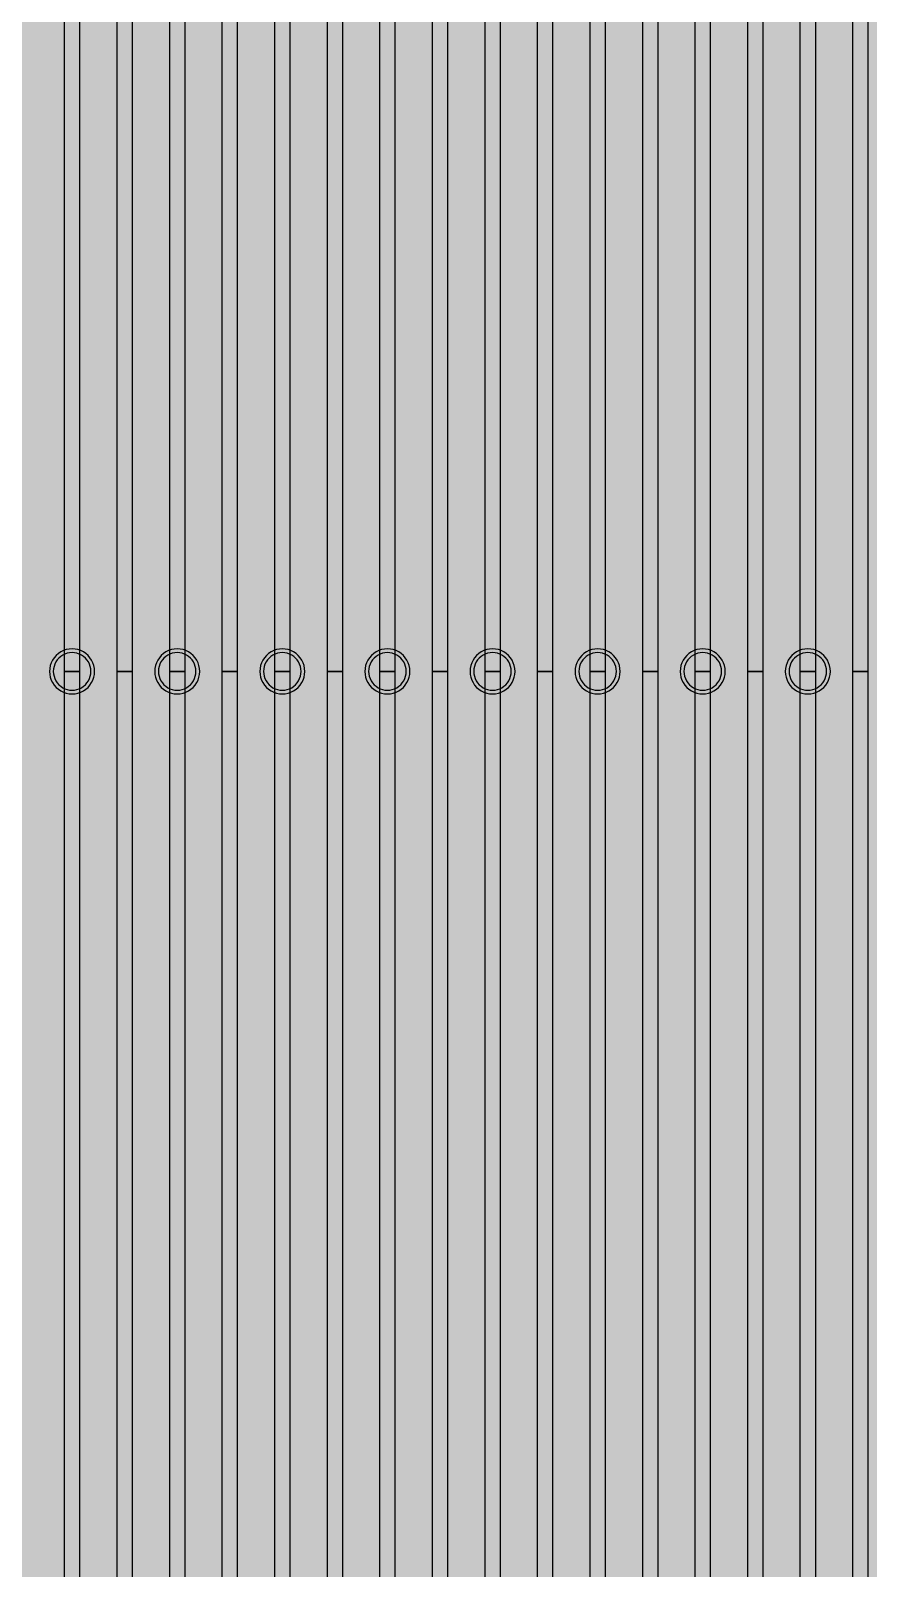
# Model space of a CAD drawing. Header units: metres. Extents: x -7231 to 10969, y -37556 to 1873.
# Drawn here: x 2448 to 2559.5, y -16751.3 to -16546.6 of the extents above; entities that cross this region are included whole.
import ezdxf

# ---------------------------------------------------------------- set-up
doc = ezdxf.new("R2010")
doc.units = ezdxf.units.M
for name, color, linetype in [('Metal1', 4, 'CONTINUOUS'), ('Metal2', 3, 'CONTINUOUS'), ('Polyimide', 7, 'CONTINUOUS')]:
    doc.layers.add(name, color=color, linetype=linetype)

msp = doc.modelspace()

# ---------------------------------------------------------------- hatches: boundary and pattern name
at = {"layer": 'Polyimide'}
msp.add_hatch(color=7, dxfattribs=at).paths.add_polyline_path([(4065.69, -468), (4066.67, -501.99), (4068.51, -535.99), (4071.41, -569.99), (4075.54, -603.99), (4081.04, -637.99), (4088.01, -671.99), (4096.52, -705.98), (4106.62, -739.98), (4118.33, -773.98), (4131.63, -807.98), (4146.49, -841.98), (4162.87, -875.98), (4180.68, -909.97), (4199.83, -943.97), (4220.22, -977.97), (4241.73, -1011.97), (4264.21, -1045.97), (4287.52, -1079.96), (4311.51, -1113.96), (4336.01, -1147.96), (4360.86, -1181.96), (4385.88, -1215.96), (4410.89, -1249.96), (4435.74, -1283.95), (4460.24, -1317.95), (4484.23, -1351.95), (4507.54, -1385.95), (4530.02, -1419.95), (4551.53, -1453.94), (4571.92, -1487.94), (4591.07, -1521.94), (4608.88, -1555.94), (4625.26, -1589.94), (4640.12, -1623.94), (4653.42, -1657.93), (4665.13, -1691.93), (4675.23, -1725.93), (4683.74, -1759.93), (4690.71, -1793.93), (4696.21, -1827.93), (4700.34, -1861.92), (4703.24, -1895.92), (4705.08, -1929.92), (4706.06, -1963.92), (4706.44, -1997.92), (4706.5, -2031.91), (4706.5, -4793.02), (4709.95, -4838.39), (4720.22, -4882.71), (4737.08, -4924.98), (4760.13, -4964.2), (4788.85, -4999.49), (4822.58, -5030.03), (4860.53, -5055.12), (4901.85, -5074.18), (4901.85, -5074.18), (4970.68, -5105.23), (5034.7, -5145.26), (5092.76, -5193.54), (5143.8, -5249.19), (5186.89, -5311.2), (5221.24, -5378.44), (5246.23, -5449.69), (5261.41, -5523.66), (5266.5, -5599), (5261.41, -5674.34), (5246.23, -5748.31), (5221.24, -5819.56), (5186.89, -5886.8), (5143.8, -5948.81), (5092.76, -6004.46), (5034.7, -6052.74), (4970.68, -6092.77), (4901.85, -6123.82), (4860.53, -6142.88), (4822.58, -6167.97), (4788.85, -6198.51), (4760.13, -6233.8), (4737.08, -6273.02), (4720.22, -6315.29), (4709.95, -6359.61), (4706.5, -6404.98), (4706.5, -9221.52), (4709.95, -9266.88), (4720.22, -9311.21), (4737.08, -9353.47), (4760.13, -9392.7), (4788.85, -9427.98), (4822.58, -9458.52), (4860.53, -9483.61), (4901.85, -9502.67), (4970.68, -9533.72), (5034.7, -9573.75), (5092.76, -9622.03), (5143.8, -9677.68), (5186.89, -9739.69), (5221.24, -9806.94), (5246.23, -9878.19), (5261.41, -9952.16), (5266.5, -10027.49), (5261.41, -10102.83), (5246.23, -10176.8), (5221.24, -10248.05), (5186.89, -10315.3), (5143.8, -10377.31), (5092.76, -10432.96), (5034.7, -10481.24), (4970.68, -10521.27), (4901.85, -10552.32), (4860.53, -10571.38), (4822.58, -10596.46), (4788.85, -10627), (4760.13, -10662.29), (4737.08, -10701.52), (4720.22, -10743.78), (4709.95, -10788.1), (4706.5, -10833.47), (4706.5, -13650.01), (4709.95, -13695.38), (4720.22, -13739.7), (4737.08, -13781.96), (4760.13, -13821.19), (4788.85, -13856.48), (4822.58, -13887.02), (4860.53, -13912.11), (4901.85, -13931.17), (4970.68, -13962.22), (5034.7, -14002.25), (5092.76, -14050.53), (5143.8, -14106.18), (5186.89, -14168.19), (5221.24, -14235.43), (5246.23, -14306.68), (5261.41, -14380.65), (5266.5, -14455.99), (5261.41, -14531.33), (5246.23, -14605.29), (5221.24, -14676.55), (5186.89, -14743.79), (5143.8, -14805.8), (5092.76, -14861.45), (5034.7, -14909.73), (4970.68, -14949.76), (4901.85, -14980.81), (4860.53, -14999.87), (4822.58, -15024.96), (4788.85, -15055.5), (4760.13, -15090.79), (4737.08, -15130.01), (4720.22, -15172.27), (4709.95, -15216.6), (4706.5, -15261.97), (4706.5, -15455.99), (4720.95, -15750.04), (4764.14, -16041.26), (4835.68, -16326.84), (4934.86, -16604.04), (5060.74, -16870.18), (5212.09, -17122.7), (5387.47, -17359.17), (5585.18, -17577.31), (5803.32, -17775.02), (6039.79, -17950.4), (6292.31, -18101.75), (6558.45, -18227.63), (6835.65, -18326.81), (7121.23, -18398.34), (7412.45, -18441.54), (7706.5, -18455.99), (9969.01, -18455.99), (10047.42, -18459.84), (10125.08, -18471.36), (10201.23, -18490.44), (10275.15, -18516.89), (10346.12, -18550.45), (10413.46, -18590.81), (10476.52, -18637.58), (10534.69, -18690.3), (10587.41, -18748.47), (10634.18, -18811.53), (10674.54, -18878.87), (10708.11, -18949.84), (10734.56, -19023.76), (10753.63, -19099.92), (10765.15, -19177.58), (10769.01, -19255.99), (10769.01, -20895.8), (10730.24, -20951.41), (10694.6, -21009.08), (10662.21, -21068.63), (10633.17, -21129.89), (10607.55, -21192.66), (10585.45, -21256.74), (10566.93, -21321.96), (10552.05, -21388.09), (10540.84, -21454.95), (10533.35, -21522.33), (10529.6, -21590.02), (10529.6, -21657.81), (10533.35, -21725.5), (10540.84, -21792.87), (10552.05, -21859.73), (10566.93, -21925.87), (10585.45, -21991.08), (10607.55, -22055.17), (10633.17, -22117.94), (10662.21, -22179.19), (10694.6, -22238.74), (10730.24, -22296.41), (10769.01, -22352.03), (10769.01, -32454.24), (10728.74, -32510.49), (10691.72, -32568.92), (10658.05, -32629.35), (10627.85, -32691.58), (10601.2, -32755.42), (10578.21, -32820.67), (10558.93, -32887.1), (10543.44, -32954.52), (10531.77, -33022.71), (10523.97, -33091.44), (10520.07, -33160.51), (10520.07, -33229.69), (10523.97, -33298.75), (10531.77, -33367.49), (10543.44, -33435.67), (10558.93, -33503.09), (10578.21, -33569.53), (10601.2, -33634.77), (10627.85, -33698.61), (10658.05, -33760.85), (10691.72, -33821.28), (10728.74, -33879.71), (10769.01, -33935.96), (10769.01, -36556), (10765.15, -36634.41), (10753.63, -36712.07), (10734.56, -36788.23), (10708.11, -36862.15), (10674.54, -36933.12), (10634.18, -37000.46), (10587.41, -37063.51), (10534.69, -37121.69), (10476.52, -37174.41), (10413.46, -37221.18), (10346.12, -37261.54), (10275.15, -37295.1), (10201.23, -37321.55), (10125.08, -37340.63), (10047.42, -37352.15), (9969.01, -37356), (-6231.01, -37356), (-6309.42, -37352.15), (-6387.08, -37340.63), (-6463.23, -37321.55), (-6537.15, -37295.1), (-6608.12, -37261.54), (-6675.46, -37221.18), (-6738.52, -37174.41), (-6796.69, -37121.69), (-6849.41, -37063.51), (-6896.18, -37000.46), (-6936.54, -36933.12), (-6970.11, -36862.15), (-6996.56, -36788.23), (-7015.63, -36712.07), (-7027.15, -36634.41), (-7031.01, -36556), (-7031.01, -33936), (-6990.74, -33879.75), (-6953.7, -33821.31), (-6920.03, -33760.88), (-6889.82, -33698.64), (-6863.18, -33634.8), (-6840.18, -33569.55), (-6820.9, -33503.11), (-6805.4, -33435.69), (-6793.74, -33367.49), (-6785.94, -33298.75), (-6782.03, -33229.68), (-6782.03, -33160.5), (-6785.94, -33091.43), (-6793.74, -33022.69), (-6805.4, -32954.5), (-6820.9, -32887.07), (-6840.18, -32820.63), (-6863.18, -32755.39), (-6889.82, -32691.54), (-6920.03, -32629.3), (-6953.7, -32568.87), (-6990.74, -32510.43), (-7031.01, -32454.18), (-7031.01, -22364.83), (-6990.74, -22308.58), (-6953.7, -22250.14), (-6920.03, -22189.71), (-6889.82, -22127.47), (-6863.18, -22063.62), (-6840.18, -21998.38), (-6820.9, -21931.94), (-6805.4, -21864.51), (-6793.74, -21796.32), (-6785.94, -21727.58), (-6782.03, -21658.51), (-6782.03, -21589.33), (-6785.94, -21520.26), (-6793.74, -21451.52), (-6805.4, -21383.32), (-6820.9, -21315.9), (-6840.18, -21249.46), (-6863.18, -21184.21), (-6889.82, -21120.37), (-6920.03, -21058.13), (-6953.7, -20997.7), (-6990.74, -20939.26), (-7031.01, -20883.01), (-7031.01, -19255.99), (-7027.15, -19177.58), (-7015.63, -19099.92), (-6996.56, -19023.76), (-6970.11, -18949.84), (-6936.54, -18878.87), (-6896.18, -18811.53), (-6849.41, -18748.47), (-6796.69, -18690.3), (-6738.52, -18637.58), (-6675.46, -18590.81), (-6608.12, -18550.45), (-6537.15, -18516.89), (-6463.23, -18490.44), (-6387.08, -18471.36), (-6309.42, -18459.84), (-6231.01, -18455.99), (-3968.5, -18455.99), (-3674.45, -18441.54), (-3383.23, -18398.34), (-3097.65, -18326.81), (-2820.45, -18227.63), (-2554.31, -18101.75), (-2301.79, -17950.4), (-2065.32, -17775.02), (-1847.18, -17577.31), (-1649.47, -17359.17), (-1474.09, -17122.7), (-1322.74, -16870.18), (-1196.86, -16604.04), (-1097.68, -16326.84), (-1026.14, -16041.26), (-982.95, -15750.04), (-968.5, -15455.99), (-968.5, -15261.97), (-971.95, -15216.6), (-982.22, -15172.27), (-999.08, -15130.01), (-1022.13, -15090.79), (-1050.85, -15055.5), (-1084.58, -15024.96), (-1122.53, -14999.87), (-1163.85, -14980.81), (-1232.68, -14949.76), (-1296.7, -14909.73), (-1354.76, -14861.45), (-1405.8, -14805.8), (-1448.89, -14743.79), (-1483.24, -14676.55), (-1508.23, -14605.29), (-1523.41, -14531.33), (-1528.5, -14455.99), (-1523.41, -14380.65), (-1508.23, -14306.68), (-1483.24, -14235.43), (-1448.89, -14168.19), (-1405.8, -14106.18), (-1354.76, -14050.53), (-1296.7, -14002.25), (-1232.68, -13962.22), (-1163.85, -13931.17), (-1122.53, -13912.11), (-1084.58, -13887.02), (-1050.85, -13856.48), (-1022.13, -13821.19), (-999.08, -13781.96), (-982.22, -13739.7), (-971.95, -13695.38), (-968.5, -13650.01), (-968.5, -12309.64), (-971.95, -12264.27), (-982.22, -12219.94), (-999.08, -12177.68), (-1022.13, -12138.46), (-1050.85, -12103.17), (-1084.58, -12072.63), (-1122.53, -12047.54), (-1163.85, -12028.48), (-1232.68, -11997.43), (-1296.7, -11957.4), (-1354.76, -11909.12), (-1405.8, -11853.47), (-1448.89, -11791.46), (-1483.24, -11724.22), (-1508.23, -11652.96), (-1523.41, -11579), (-1528.5, -11503.66), (-1523.41, -11428.32), (-1508.23, -11354.35), (-1483.24, -11283.1), (-1448.89, -11215.86), (-1405.8, -11153.85), (-1354.76, -11098.2), (-1296.7, -11049.92), (-1232.68, -11009.89), (-1163.85, -10978.84), (-1122.53, -10959.78), (-1084.58, -10934.69), (-1050.85, -10904.15), (-1022.13, -10868.86), (-999.08, -10829.63), (-982.22, -10787.37), (-971.95, -10743.05), (-968.5, -10697.68), (-968.5, -9357.31), (-971.95, -9311.94), (-982.22, -9267.62), (-999.08, -9225.35), (-1022.13, -9186.13), (-1050.85, -9150.84), (-1084.58, -9120.3), (-1122.53, -9095.21), (-1163.85, -9076.15), (-1163.85, -9076.15), (-1232.68, -9045.1), (-1296.7, -9005.07), (-1354.76, -8956.79), (-1405.8, -8901.14), (-1448.89, -8839.13), (-1483.24, -8771.89), (-1508.23, -8700.64), (-1523.41, -8626.67), (-1528.5, -8551.33), (-1523.41, -8475.99), (-1508.23, -8402.02), (-1483.24, -8330.77), (-1448.89, -8263.53), (-1405.8, -8201.52), (-1354.76, -8145.87), (-1296.7, -8097.59), (-1232.68, -8057.56), (-1163.85, -8026.51), (-1163.85, -8026.51), (-1122.53, -8007.45), (-1084.58, -7982.36), (-1050.85, -7951.82), (-1022.13, -7916.53), (-999.08, -7877.31), (-982.22, -7835.04), (-971.95, -7790.72), (-968.5, -7745.35), (-968.5, -6404.98), (-971.95, -6359.61), (-982.22, -6315.29), (-999.08, -6273.02), (-1022.13, -6233.8), (-1050.85, -6198.51), (-1084.58, -6167.97), (-1122.53, -6142.88), (-1163.85, -6123.82), (-1163.85, -6123.82), (-1232.68, -6092.77), (-1296.7, -6052.74), (-1354.76, -6004.46), (-1405.8, -5948.81), (-1448.89, -5886.8), (-1483.24, -5819.56), (-1508.23, -5748.31), (-1523.41, -5674.34), (-1528.5, -5599), (-1523.41, -5523.66), (-1508.23, -5449.69), (-1483.24, -5378.44), (-1448.89, -5311.2), (-1405.8, -5249.19), (-1354.76, -5193.54), (-1296.7, -5145.26), (-1232.68, -5105.23), (-1163.85, -5074.18), (-1163.85, -5074.18), (-1122.53, -5055.12), (-1084.58, -5030.03), (-1050.85, -4999.49), (-1022.13, -4964.2), (-999.08, -4924.98), (-982.22, -4882.71), (-971.95, -4838.39), (-968.5, -4793.02), (-968.5, -2031.91), (-968.44, -1997.92), (-968.06, -1963.92), (-967.05, -1929.92), (-965.18, -1895.92), (-962.22, -1861.92), (-958.01, -1827.93), (-952.41, -1793.93), (-945.31, -1759.93), (-936.64, -1725.93), (-926.35, -1691.93), (-914.43, -1657.93), (-900.88, -1623.94), (-885.74, -1589.94), (-869.05, -1555.94), (-850.91, -1521.94), (-831.4, -1487.94), (-810.63, -1453.94), (-788.72, -1419.95), (-765.82, -1385.95), (-742.07, -1351.95), (-717.63, -1317.95), (-692.67, -1283.95), (-667.36, -1249.96), (-641.88, -1215.96), (-616.39, -1181.96), (-591.08, -1147.96), (-566.12, -1113.96), (-541.68, -1079.96), (-517.93, -1045.97), (-495.03, -1011.97), (-473.12, -977.97), (-452.35, -943.97), (-432.84, -909.97), (-414.7, -875.98), (-398.01, -841.98), (-382.87, -807.98), (-369.32, -773.98), (-357.4, -739.98), (-347.11, -705.98), (-338.44, -671.99), (-331.34, -637.99), (-325.74, -603.99), (-321.53, -569.99), (-318.57, -535.99), (-316.7, -501.99), (-315.69, -468), (-315.31, -434), (-315.25, -400), (-315.25, 401), (-315.25, 451), (-315.25, 1644), (-270.25, 1644), (-270.03, 1637.13), (-269.35, 1630.29), (-268.23, 1623.52), (-266.67, 1616.82), (-264.68, 1610.25), (-262.26, 1603.82), (-259.42, 1597.56), (-256.18, 1591.5), (-252.55, 1585.67), (-248.55, 1580.08), (-244.19, 1574.77), (-239.5, 1569.75), (-234.48, 1565.06), (-229.17, 1560.7), (-223.58, 1556.7), (-217.75, 1553.07), (-211.69, 1549.83), (-205.43, 1546.99), (-199, 1544.57), (-192.43, 1542.58), (-185.73, 1541.02), (-178.96, 1539.9), (-172.12, 1539.22), (-165.25, 1539), (-158.38, 1539.22), (-151.54, 1539.9), (-144.77, 1541.02), (-138.07, 1542.58), (-131.5, 1544.57), (-125.07, 1546.99), (-118.81, 1549.83), (-112.75, 1553.07), (-106.92, 1556.7), (-101.33, 1560.7), (-96.02, 1565.06), (-91, 1569.75), (-86.31, 1574.77), (-81.95, 1580.08), (-77.95, 1585.67), (-74.32, 1591.5), (-71.08, 1597.56), (-68.24, 1603.82), (-65.82, 1610.25), (-63.83, 1616.82), (-62.27, 1623.52), (-61.15, 1630.29), (-60.47, 1637.13), (-60.25, 1644), (1853, 1644), (1853, 1573), (3815.25, 1573), (3815.46, 1579.54), (3816.11, 1586.05), (3817.17, 1592.51), (3818.66, 1598.88), (3820.56, 1605.14), (3822.86, 1611.27), (3825.56, 1617.23), (3828.65, 1623), (3832.1, 1628.56), (3835.91, 1633.88), (3840.07, 1638.93), (3844.54, 1643.71), (3849.32, 1648.18), (3854.37, 1652.34), (3859.69, 1656.15), (3865.25, 1659.6), (3871.02, 1662.69), (3876.98, 1665.39), (3883.11, 1667.69), (3889.37, 1669.59), (3895.74, 1671.08), (3902.2, 1672.14), (3908.71, 1672.79), (3915.25, 1673), (3921.79, 1672.79), (3928.3, 1672.14), (3934.76, 1671.08), (3941.13, 1669.59), (3947.39, 1667.69), (3953.52, 1665.39), (3959.48, 1662.69), (3965.25, 1659.6), (3970.81, 1656.15), (3976.13, 1652.34), (3981.18, 1648.18), (3985.96, 1643.71), (3990.43, 1638.93), (3994.59, 1633.88), (3998.4, 1628.56), (4001.85, 1623), (4004.94, 1617.23), (4007.64, 1611.27), (4009.94, 1605.14), (4011.84, 1598.88), (4013.33, 1592.51), (4014.39, 1586.05), (4015.04, 1579.54), (4015.25, 1573), (4065.25, 1573), (4065.25, 451), (4065.25, 401), (4065.25, -400), (4065.31, -434), (4065.69, -468)])

# ---------------------------------------------------------------- linework, layer by layer
at = {"layer": 'Metal1'}
for points in [[(2454.5, -2031.82), (2454.5, -16631.91), (2452.5, -16631.91), (2452.5, -2032.01)], [(2461.5, -2031.82), (2461.5, -16631.91), (2459.5, -16631.91), (2459.5, -2032.01)], [(2468.5, -2031.82), (2468.5, -16631.91), (2466.5, -16631.91), (2466.5, -2032.01)], [(2475.5, -2031.81), (2475.5, -16631.91), (2473.5, -16631.91), (2473.5, -2032.02)], [(2482.5, -2031.81), (2482.5, -16631.91), (2480.5, -16631.91), (2480.5, -2032.02)], [(2489.5, -2031.81), (2489.5, -16631.91), (2487.5, -16631.91), (2487.5, -2032.02)], [(2496.5, -2031.81), (2496.5, -16631.91), (2494.5, -16631.91), (2494.5, -2032.02)], [(2503.5, -2031.81), (2503.5, -16631.91), (2501.5, -16631.91), (2501.5, -2032.02)], [(2510.5, -2031.81), (2510.5, -16631.91), (2508.5, -16631.91), (2508.5, -2032.02)], [(2517.5, -2031.81), (2517.5, -16631.91), (2515.5, -16631.91), (2515.5, -2032.02)], [(2524.5, -2031.81), (2524.5, -16631.91), (2522.5, -16631.91), (2522.5, -2032.02)], [(2531.5, -2031.81), (2531.5, -16631.91), (2529.5, -16631.91), (2529.5, -2032.02)], [(2538.5, -2031.81), (2538.5, -16631.91), (2536.5, -16631.91), (2536.5, -2032.02)], [(2545.5, -2031.81), (2545.5, -16631.91), (2543.5, -16631.91), (2543.5, -2032.02)], [(2552.5, -2031.81), (2552.5, -16631.91), (2550.5, -16631.91), (2550.5, -2032.02)], [(2559.5, -2031.8), (2559.5, -16631.91), (2557.5, -16631.91), (2557.5, -2032.02)], [(2421.93, -17789.19), (2427.3, -17766.69), (2432.67, -17744.19), (2438.04, -17721.69), (2443.41, -17699.18), (2448.78, -17676.68), (2454.16, -17654.18), (2457.37, -17640.74), (2459.5, -17622.6), (2459.5, -16631.91), (2461.5, -16631.91), (2461.5, -17622.72), (2459.34, -17641.09), (2456.1, -17654.65), (2450.73, -17677.15), (2445.36, -17699.65), (2439.99, -17722.15), (2434.62, -17744.65), (2429.24, -17767.15), (2423.87, -17789.65)], [(2435.04, -17789.18), (2440.54, -17766.68), (2446.04, -17744.18), (2451.53, -17721.68), (2457.03, -17699.18), (2462.53, -17676.68), (2468.03, -17654.18), (2471.31, -17640.74), (2473.5, -17622.59), (2473.5, -16631.91), (2475.5, -16631.91), (2475.5, -17622.71), (2473.29, -17641.09), (2469.97, -17654.65), (2464.47, -17677.15), (2458.98, -17699.65), (2453.48, -17722.15), (2447.98, -17744.66), (2442.48, -17767.16), (2436.98, -17789.66)], [(2448.15, -17789.18), (2453.78, -17766.68), (2459.4, -17744.18), (2465.03, -17721.67), (2470.65, -17699.17), (2476.28, -17676.67), (2481.9, -17654.17), (2485.26, -17640.73), (2487.5, -17622.58), (2487.5, -16631.91), (2489.5, -16631.91), (2489.5, -17622.7), (2487.23, -17641.1), (2483.84, -17654.66), (2478.22, -17677.16), (2472.59, -17699.66), (2466.97, -17722.16), (2461.34, -17744.66), (2455.72, -17767.16), (2450.09, -17789.66)], [(2461.26, -17789.17), (2467.01, -17766.67), (2472.77, -17744.17), (2478.52, -17721.67), (2484.27, -17699.17), (2490.03, -17676.67), (2495.78, -17654.17), (2499.21, -17640.73), (2501.5, -17622.56), (2501.5, -16631.91), (2503.5, -16631.91), (2503.5, -17622.69), (2501.18, -17641.1), (2497.72, -17654.66), (2491.96, -17677.16), (2486.21, -17699.66), (2480.46, -17722.17), (2474.71, -17744.67), (2468.95, -17767.17), (2463.2, -17789.67)], [(2474.37, -17789.17), (2480.25, -17766.67), (2486.13, -17744.17), (2492.01, -17721.66), (2497.89, -17699.16), (2503.77, -17676.66), (2509.65, -17654.16), (2513.16, -17640.72), (2515.5, -17622.55), (2515.5, -16631.91), (2517.5, -16631.91), (2517.5, -17622.68), (2515.13, -17641.11), (2511.59, -17654.67), (2505.71, -17677.17), (2499.83, -17699.67), (2493.95, -17722.17), (2488.07, -17744.67), (2482.19, -17767.17), (2476.31, -17789.67)], [(2487.49, -17789.16), (2493.49, -17766.66), (2499.5, -17744.16), (2505.51, -17721.66), (2511.51, -17699.16), (2517.52, -17676.66), (2523.53, -17654.16), (2527.11, -17640.72), (2529.5, -17622.53), (2529.5, -16631.91), (2531.5, -16631.91), (2531.5, -17622.66), (2529.08, -17641.11), (2525.46, -17654.67), (2519.45, -17677.17), (2513.45, -17699.67), (2507.44, -17722.18), (2501.43, -17744.68), (2495.42, -17767.18), (2489.42, -17789.68)], [(2500.6, -17789.16), (2506.73, -17766.66), (2512.86, -17744.16), (2519, -17721.65), (2525.13, -17699.15), (2531.27, -17676.65), (2537.4, -17654.15), (2541.06, -17640.72), (2543.5, -17622.52), (2543.5, -16631.91), (2545.5, -16631.91), (2545.5, -17622.65), (2543.03, -17641.11), (2539.33, -17654.68), (2533.2, -17677.18), (2527.06, -17699.68), (2520.93, -17722.18), (2514.79, -17744.68), (2508.66, -17767.18), (2502.53, -17789.68)], [(2513.71, -17789.15), (2519.97, -17766.65), (2526.23, -17744.15), (2532.49, -17721.65), (2538.75, -17699.15), (2545.01, -17676.65), (2551.28, -17654.15), (2555.01, -17640.71), (2557.5, -17622.5), (2557.5, -16631.91), (2559.5, -16631.91), (2559.5, -17622.64), (2556.98, -17641.12), (2553.2, -17654.68), (2546.94, -17677.18), (2540.68, -17699.68), (2534.42, -17722.19), (2528.16, -17744.69), (2521.9, -17767.19), (2515.63, -17789.69)]]:
    msp.add_lwpolyline(points, dxfattribs=at)
for points in [[(2456.5, -16631.91), (2456.47, -16631.52), (2456.4, -16631.14), (2456.27, -16630.77), (2456.1, -16630.41), (2455.88, -16630.09), (2455.62, -16629.79), (2455.33, -16629.53), (2455, -16629.32), (2454.65, -16629.14), (2454.28, -16629.02), (2453.89, -16628.94), (2453.5, -16628.91), (2453.11, -16628.94), (2452.72, -16629.02), (2452.35, -16629.14), (2452, -16629.32), (2451.67, -16629.53), (2451.38, -16629.79), (2451.12, -16630.09), (2450.9, -16630.41), (2450.73, -16630.77), (2450.6, -16631.14), (2450.53, -16631.52), (2450.5, -16631.91), (2450.53, -16632.31), (2450.6, -16632.69), (2450.73, -16633.06), (2450.9, -16633.41), (2451.12, -16633.74), (2451.38, -16634.04), (2451.67, -16634.29), (2452, -16634.51), (2452.35, -16634.69), (2452.72, -16634.81), (2453.11, -16634.89), (2453.5, -16634.91), (2453.89, -16634.89), (2454.28, -16634.81), (2454.65, -16634.69), (2455, -16634.51), (2455.33, -16634.29), (2455.62, -16634.04), (2455.88, -16633.74), (2456.1, -16633.41), (2456.27, -16633.06), (2456.4, -16632.69), (2456.47, -16632.31), (2456.5, -16631.91)], [(2470.5, -16631.91), (2470.47, -16631.52), (2470.4, -16631.14), (2470.27, -16630.77), (2470.1, -16630.41), (2469.88, -16630.09), (2469.62, -16629.79), (2469.33, -16629.53), (2469, -16629.32), (2468.65, -16629.14), (2468.28, -16629.02), (2467.89, -16628.94), (2467.5, -16628.91), (2467.11, -16628.94), (2466.72, -16629.02), (2466.35, -16629.14), (2466, -16629.32), (2465.67, -16629.53), (2465.38, -16629.79), (2465.12, -16630.09), (2464.9, -16630.41), (2464.73, -16630.77), (2464.6, -16631.14), (2464.53, -16631.52), (2464.5, -16631.91), (2464.53, -16632.31), (2464.6, -16632.69), (2464.73, -16633.06), (2464.9, -16633.41), (2465.12, -16633.74), (2465.38, -16634.04), (2465.67, -16634.29), (2466, -16634.51), (2466.35, -16634.69), (2466.72, -16634.81), (2467.11, -16634.89), (2467.5, -16634.91), (2467.89, -16634.89), (2468.28, -16634.81), (2468.65, -16634.69), (2469, -16634.51), (2469.33, -16634.29), (2469.62, -16634.04), (2469.88, -16633.74), (2470.1, -16633.41), (2470.27, -16633.06), (2470.4, -16632.69), (2470.47, -16632.31), (2470.5, -16631.91)], [(2484.5, -16631.91), (2484.47, -16631.52), (2484.4, -16631.14), (2484.27, -16630.77), (2484.1, -16630.41), (2483.88, -16630.09), (2483.62, -16629.79), (2483.33, -16629.53), (2483, -16629.32), (2482.65, -16629.14), (2482.28, -16629.02), (2481.89, -16628.94), (2481.5, -16628.91), (2481.11, -16628.94), (2480.72, -16629.02), (2480.35, -16629.14), (2480, -16629.32), (2479.67, -16629.53), (2479.38, -16629.79), (2479.12, -16630.09), (2478.9, -16630.41), (2478.73, -16630.77), (2478.6, -16631.14), (2478.53, -16631.52), (2478.5, -16631.91), (2478.53, -16632.31), (2478.6, -16632.69), (2478.73, -16633.06), (2478.9, -16633.41), (2479.12, -16633.74), (2479.38, -16634.04), (2479.67, -16634.29), (2480, -16634.51), (2480.35, -16634.69), (2480.72, -16634.81), (2481.11, -16634.89), (2481.5, -16634.91), (2481.89, -16634.89), (2482.28, -16634.81), (2482.65, -16634.69), (2483, -16634.51), (2483.33, -16634.29), (2483.62, -16634.04), (2483.88, -16633.74), (2484.1, -16633.41), (2484.27, -16633.06), (2484.4, -16632.69), (2484.47, -16632.31), (2484.5, -16631.91)], [(2498.5, -16631.91), (2498.47, -16631.52), (2498.4, -16631.14), (2498.27, -16630.77), (2498.1, -16630.41), (2497.88, -16630.09), (2497.62, -16629.79), (2497.33, -16629.53), (2497, -16629.32), (2496.65, -16629.14), (2496.28, -16629.02), (2495.89, -16628.94), (2495.5, -16628.91), (2495.11, -16628.94), (2494.72, -16629.02), (2494.35, -16629.14), (2494, -16629.32), (2493.67, -16629.53), (2493.38, -16629.79), (2493.12, -16630.09), (2492.9, -16630.41), (2492.73, -16630.77), (2492.6, -16631.14), (2492.53, -16631.52), (2492.5, -16631.91), (2492.53, -16632.31), (2492.6, -16632.69), (2492.73, -16633.06), (2492.9, -16633.41), (2493.12, -16633.74), (2493.38, -16634.04), (2493.67, -16634.29), (2494, -16634.51), (2494.35, -16634.69), (2494.72, -16634.81), (2495.11, -16634.89), (2495.5, -16634.91), (2495.89, -16634.89), (2496.28, -16634.81), (2496.65, -16634.69), (2497, -16634.51), (2497.33, -16634.29), (2497.62, -16634.04), (2497.88, -16633.74), (2498.1, -16633.41), (2498.27, -16633.06), (2498.4, -16632.69), (2498.47, -16632.31), (2498.5, -16631.91)], [(2512.5, -16631.91), (2512.47, -16631.52), (2512.4, -16631.14), (2512.27, -16630.77), (2512.1, -16630.41), (2511.88, -16630.09), (2511.62, -16629.79), (2511.33, -16629.53), (2511, -16629.32), (2510.65, -16629.14), (2510.28, -16629.02), (2509.89, -16628.94), (2509.5, -16628.91), (2509.11, -16628.94), (2508.72, -16629.02), (2508.35, -16629.14), (2508, -16629.32), (2507.67, -16629.53), (2507.38, -16629.79), (2507.12, -16630.09), (2506.9, -16630.41), (2506.73, -16630.77), (2506.6, -16631.14), (2506.53, -16631.52), (2506.5, -16631.91), (2506.53, -16632.31), (2506.6, -16632.69), (2506.73, -16633.06), (2506.9, -16633.41), (2507.12, -16633.74), (2507.38, -16634.04), (2507.67, -16634.29), (2508, -16634.51), (2508.35, -16634.69), (2508.72, -16634.81), (2509.11, -16634.89), (2509.5, -16634.91), (2509.89, -16634.89), (2510.28, -16634.81), (2510.65, -16634.69), (2511, -16634.51), (2511.33, -16634.29), (2511.62, -16634.04), (2511.88, -16633.74), (2512.1, -16633.41), (2512.27, -16633.06), (2512.4, -16632.69), (2512.47, -16632.31), (2512.5, -16631.91)], [(2526.5, -16631.91), (2526.47, -16631.52), (2526.4, -16631.14), (2526.27, -16630.77), (2526.1, -16630.41), (2525.88, -16630.09), (2525.62, -16629.79), (2525.33, -16629.53), (2525, -16629.32), (2524.65, -16629.14), (2524.28, -16629.02), (2523.89, -16628.94), (2523.5, -16628.91), (2523.11, -16628.94), (2522.72, -16629.02), (2522.35, -16629.14), (2522, -16629.32), (2521.67, -16629.53), (2521.38, -16629.79), (2521.12, -16630.09), (2520.9, -16630.41), (2520.73, -16630.77), (2520.6, -16631.14), (2520.53, -16631.52), (2520.5, -16631.91), (2520.53, -16632.31), (2520.6, -16632.69), (2520.73, -16633.06), (2520.9, -16633.41), (2521.12, -16633.74), (2521.38, -16634.04), (2521.67, -16634.29), (2522, -16634.51), (2522.35, -16634.69), (2522.72, -16634.81), (2523.11, -16634.89), (2523.5, -16634.91), (2523.89, -16634.89), (2524.28, -16634.81), (2524.65, -16634.69), (2525, -16634.51), (2525.33, -16634.29), (2525.62, -16634.04), (2525.88, -16633.74), (2526.1, -16633.41), (2526.27, -16633.06), (2526.4, -16632.69), (2526.47, -16632.31), (2526.5, -16631.91)], [(2540.5, -16631.91), (2540.47, -16631.52), (2540.4, -16631.14), (2540.27, -16630.77), (2540.1, -16630.41), (2539.88, -16630.09), (2539.62, -16629.79), (2539.33, -16629.53), (2539, -16629.32), (2538.65, -16629.14), (2538.28, -16629.02), (2537.89, -16628.94), (2537.5, -16628.91), (2537.11, -16628.94), (2536.72, -16629.02), (2536.35, -16629.14), (2536, -16629.32), (2535.67, -16629.53), (2535.38, -16629.79), (2535.12, -16630.09), (2534.9, -16630.41), (2534.73, -16630.77), (2534.6, -16631.14), (2534.53, -16631.52), (2534.5, -16631.91), (2534.53, -16632.31), (2534.6, -16632.69), (2534.73, -16633.06), (2534.9, -16633.41), (2535.12, -16633.74), (2535.38, -16634.04), (2535.67, -16634.29), (2536, -16634.51), (2536.35, -16634.69), (2536.72, -16634.81), (2537.11, -16634.89), (2537.5, -16634.91), (2537.89, -16634.89), (2538.28, -16634.81), (2538.65, -16634.69), (2539, -16634.51), (2539.33, -16634.29), (2539.62, -16634.04), (2539.88, -16633.74), (2540.1, -16633.41), (2540.27, -16633.06), (2540.4, -16632.69), (2540.47, -16632.31), (2540.5, -16631.91)], [(2554.5, -16631.91), (2554.47, -16631.52), (2554.4, -16631.14), (2554.27, -16630.77), (2554.1, -16630.41), (2553.88, -16630.09), (2553.62, -16629.79), (2553.33, -16629.53), (2553, -16629.32), (2552.65, -16629.14), (2552.28, -16629.02), (2551.89, -16628.94), (2551.5, -16628.91), (2551.11, -16628.94), (2550.72, -16629.02), (2550.35, -16629.14), (2550, -16629.32), (2549.67, -16629.53), (2549.38, -16629.79), (2549.12, -16630.09), (2548.9, -16630.41), (2548.73, -16630.77), (2548.6, -16631.14), (2548.53, -16631.52), (2548.5, -16631.91), (2548.53, -16632.31), (2548.6, -16632.69), (2548.73, -16633.06), (2548.9, -16633.41), (2549.12, -16633.74), (2549.38, -16634.04), (2549.67, -16634.29), (2550, -16634.51), (2550.35, -16634.69), (2550.72, -16634.81), (2551.11, -16634.89), (2551.5, -16634.91), (2551.89, -16634.89), (2552.28, -16634.81), (2552.65, -16634.69), (2553, -16634.51), (2553.33, -16634.29), (2553.62, -16634.04), (2553.88, -16633.74), (2554.1, -16633.41), (2554.27, -16633.06), (2554.4, -16632.69), (2554.47, -16632.31), (2554.5, -16631.91)]]:
    msp.add_lwpolyline(points, close=True, dxfattribs=at)
at = {"layer": 'Metal2'}
for points in [[(2456.5, -16631.91), (2456.47, -16631.52), (2456.4, -16631.14), (2456.27, -16630.77), (2456.1, -16630.41), (2455.88, -16630.09), (2455.62, -16629.79), (2455.33, -16629.53), (2455, -16629.32), (2454.65, -16629.14), (2454.28, -16629.02), (2453.89, -16628.94), (2453.5, -16628.91), (2453.11, -16628.94), (2452.72, -16629.02), (2452.35, -16629.14), (2452, -16629.32), (2451.67, -16629.53), (2451.38, -16629.79), (2451.12, -16630.09), (2450.9, -16630.41), (2450.73, -16630.77), (2450.6, -16631.14), (2450.53, -16631.52), (2450.5, -16631.91), (2450.53, -16632.31), (2450.6, -16632.69), (2450.73, -16633.06), (2450.9, -16633.41), (2451.12, -16633.74), (2451.38, -16634.04), (2451.67, -16634.29), (2452, -16634.51), (2452.35, -16634.69), (2452.72, -16634.81), (2453.11, -16634.89), (2453.5, -16634.91), (2453.89, -16634.89), (2454.28, -16634.81), (2454.65, -16634.69), (2455, -16634.51), (2455.33, -16634.29), (2455.62, -16634.04), (2455.88, -16633.74), (2456.1, -16633.41), (2456.27, -16633.06), (2456.4, -16632.69), (2456.47, -16632.31), (2456.5, -16631.91)], [(2470.5, -16631.91), (2470.47, -16631.52), (2470.4, -16631.14), (2470.27, -16630.77), (2470.1, -16630.41), (2469.88, -16630.09), (2469.62, -16629.79), (2469.33, -16629.53), (2469, -16629.32), (2468.65, -16629.14), (2468.28, -16629.02), (2467.89, -16628.94), (2467.5, -16628.91), (2467.11, -16628.94), (2466.72, -16629.02), (2466.35, -16629.14), (2466, -16629.32), (2465.67, -16629.53), (2465.38, -16629.79), (2465.12, -16630.09), (2464.9, -16630.41), (2464.73, -16630.77), (2464.6, -16631.14), (2464.53, -16631.52), (2464.5, -16631.91), (2464.53, -16632.31), (2464.6, -16632.69), (2464.73, -16633.06), (2464.9, -16633.41), (2465.12, -16633.74), (2465.38, -16634.04), (2465.67, -16634.29), (2466, -16634.51), (2466.35, -16634.69), (2466.72, -16634.81), (2467.11, -16634.89), (2467.5, -16634.91), (2467.89, -16634.89), (2468.28, -16634.81), (2468.65, -16634.69), (2469, -16634.51), (2469.33, -16634.29), (2469.62, -16634.04), (2469.88, -16633.74), (2470.1, -16633.41), (2470.27, -16633.06), (2470.4, -16632.69), (2470.47, -16632.31), (2470.5, -16631.91)], [(2484.5, -16631.91), (2484.47, -16631.52), (2484.4, -16631.14), (2484.27, -16630.77), (2484.1, -16630.41), (2483.88, -16630.09), (2483.62, -16629.79), (2483.33, -16629.53), (2483, -16629.32), (2482.65, -16629.14), (2482.28, -16629.02), (2481.89, -16628.94), (2481.5, -16628.91), (2481.11, -16628.94), (2480.72, -16629.02), (2480.35, -16629.14), (2480, -16629.32), (2479.67, -16629.53), (2479.38, -16629.79), (2479.12, -16630.09), (2478.9, -16630.41), (2478.73, -16630.77), (2478.6, -16631.14), (2478.53, -16631.52), (2478.5, -16631.91), (2478.53, -16632.31), (2478.6, -16632.69), (2478.73, -16633.06), (2478.9, -16633.41), (2479.12, -16633.74), (2479.38, -16634.04), (2479.67, -16634.29), (2480, -16634.51), (2480.35, -16634.69), (2480.72, -16634.81), (2481.11, -16634.89), (2481.5, -16634.91), (2481.89, -16634.89), (2482.28, -16634.81), (2482.65, -16634.69), (2483, -16634.51), (2483.33, -16634.29), (2483.62, -16634.04), (2483.88, -16633.74), (2484.1, -16633.41), (2484.27, -16633.06), (2484.4, -16632.69), (2484.47, -16632.31), (2484.5, -16631.91)], [(2498.5, -16631.91), (2498.47, -16631.52), (2498.4, -16631.14), (2498.27, -16630.77), (2498.1, -16630.41), (2497.88, -16630.09), (2497.62, -16629.79), (2497.33, -16629.53), (2497, -16629.32), (2496.65, -16629.14), (2496.28, -16629.02), (2495.89, -16628.94), (2495.5, -16628.91), (2495.11, -16628.94), (2494.72, -16629.02), (2494.35, -16629.14), (2494, -16629.32), (2493.67, -16629.53), (2493.38, -16629.79), (2493.12, -16630.09), (2492.9, -16630.41), (2492.73, -16630.77), (2492.6, -16631.14), (2492.53, -16631.52), (2492.5, -16631.91), (2492.53, -16632.31), (2492.6, -16632.69), (2492.73, -16633.06), (2492.9, -16633.41), (2493.12, -16633.74), (2493.38, -16634.04), (2493.67, -16634.29), (2494, -16634.51), (2494.35, -16634.69), (2494.72, -16634.81), (2495.11, -16634.89), (2495.5, -16634.91), (2495.89, -16634.89), (2496.28, -16634.81), (2496.65, -16634.69), (2497, -16634.51), (2497.33, -16634.29), (2497.62, -16634.04), (2497.88, -16633.74), (2498.1, -16633.41), (2498.27, -16633.06), (2498.4, -16632.69), (2498.47, -16632.31), (2498.5, -16631.91)], [(2512.5, -16631.91), (2512.47, -16631.52), (2512.4, -16631.14), (2512.27, -16630.77), (2512.1, -16630.41), (2511.88, -16630.09), (2511.62, -16629.79), (2511.33, -16629.53), (2511, -16629.32), (2510.65, -16629.14), (2510.28, -16629.02), (2509.89, -16628.94), (2509.5, -16628.91), (2509.11, -16628.94), (2508.72, -16629.02), (2508.35, -16629.14), (2508, -16629.32), (2507.67, -16629.53), (2507.38, -16629.79), (2507.12, -16630.09), (2506.9, -16630.41), (2506.73, -16630.77), (2506.6, -16631.14), (2506.53, -16631.52), (2506.5, -16631.91), (2506.53, -16632.31), (2506.6, -16632.69), (2506.73, -16633.06), (2506.9, -16633.41), (2507.12, -16633.74), (2507.38, -16634.04), (2507.67, -16634.29), (2508, -16634.51), (2508.35, -16634.69), (2508.72, -16634.81), (2509.11, -16634.89), (2509.5, -16634.91), (2509.89, -16634.89), (2510.28, -16634.81), (2510.65, -16634.69), (2511, -16634.51), (2511.33, -16634.29), (2511.62, -16634.04), (2511.88, -16633.74), (2512.1, -16633.41), (2512.27, -16633.06), (2512.4, -16632.69), (2512.47, -16632.31), (2512.5, -16631.91)], [(2526.5, -16631.91), (2526.47, -16631.52), (2526.4, -16631.14), (2526.27, -16630.77), (2526.1, -16630.41), (2525.88, -16630.09), (2525.62, -16629.79), (2525.33, -16629.53), (2525, -16629.32), (2524.65, -16629.14), (2524.28, -16629.02), (2523.89, -16628.94), (2523.5, -16628.91), (2523.11, -16628.94), (2522.72, -16629.02), (2522.35, -16629.14), (2522, -16629.32), (2521.67, -16629.53), (2521.38, -16629.79), (2521.12, -16630.09), (2520.9, -16630.41), (2520.73, -16630.77), (2520.6, -16631.14), (2520.53, -16631.52), (2520.5, -16631.91), (2520.53, -16632.31), (2520.6, -16632.69), (2520.73, -16633.06), (2520.9, -16633.41), (2521.12, -16633.74), (2521.38, -16634.04), (2521.67, -16634.29), (2522, -16634.51), (2522.35, -16634.69), (2522.72, -16634.81), (2523.11, -16634.89), (2523.5, -16634.91), (2523.89, -16634.89), (2524.28, -16634.81), (2524.65, -16634.69), (2525, -16634.51), (2525.33, -16634.29), (2525.62, -16634.04), (2525.88, -16633.74), (2526.1, -16633.41), (2526.27, -16633.06), (2526.4, -16632.69), (2526.47, -16632.31), (2526.5, -16631.91)], [(2540.5, -16631.91), (2540.47, -16631.52), (2540.4, -16631.14), (2540.27, -16630.77), (2540.1, -16630.41), (2539.88, -16630.09), (2539.62, -16629.79), (2539.33, -16629.53), (2539, -16629.32), (2538.65, -16629.14), (2538.28, -16629.02), (2537.89, -16628.94), (2537.5, -16628.91), (2537.11, -16628.94), (2536.72, -16629.02), (2536.35, -16629.14), (2536, -16629.32), (2535.67, -16629.53), (2535.38, -16629.79), (2535.12, -16630.09), (2534.9, -16630.41), (2534.73, -16630.77), (2534.6, -16631.14), (2534.53, -16631.52), (2534.5, -16631.91), (2534.53, -16632.31), (2534.6, -16632.69), (2534.73, -16633.06), (2534.9, -16633.41), (2535.12, -16633.74), (2535.38, -16634.04), (2535.67, -16634.29), (2536, -16634.51), (2536.35, -16634.69), (2536.72, -16634.81), (2537.11, -16634.89), (2537.5, -16634.91), (2537.89, -16634.89), (2538.28, -16634.81), (2538.65, -16634.69), (2539, -16634.51), (2539.33, -16634.29), (2539.62, -16634.04), (2539.88, -16633.74), (2540.1, -16633.41), (2540.27, -16633.06), (2540.4, -16632.69), (2540.47, -16632.31), (2540.5, -16631.91)], [(2554.5, -16631.91), (2554.47, -16631.52), (2554.4, -16631.14), (2554.27, -16630.77), (2554.1, -16630.41), (2553.88, -16630.09), (2553.62, -16629.79), (2553.33, -16629.53), (2553, -16629.32), (2552.65, -16629.14), (2552.28, -16629.02), (2551.89, -16628.94), (2551.5, -16628.91), (2551.11, -16628.94), (2550.72, -16629.02), (2550.35, -16629.14), (2550, -16629.32), (2549.67, -16629.53), (2549.38, -16629.79), (2549.12, -16630.09), (2548.9, -16630.41), (2548.73, -16630.77), (2548.6, -16631.14), (2548.53, -16631.52), (2548.5, -16631.91), (2548.53, -16632.31), (2548.6, -16632.69), (2548.73, -16633.06), (2548.9, -16633.41), (2549.12, -16633.74), (2549.38, -16634.04), (2549.67, -16634.29), (2550, -16634.51), (2550.35, -16634.69), (2550.72, -16634.81), (2551.11, -16634.89), (2551.5, -16634.91), (2551.89, -16634.89), (2552.28, -16634.81), (2552.65, -16634.69), (2553, -16634.51), (2553.33, -16634.29), (2553.62, -16634.04), (2553.88, -16633.74), (2554.1, -16633.41), (2554.27, -16633.06), (2554.4, -16632.69), (2554.47, -16632.31), (2554.5, -16631.91)]]:
    msp.add_lwpolyline(points, close=True, dxfattribs=at)
for points in [[(2415.37, -17789.19), (2420.68, -17766.69), (2425.99, -17744.19), (2431.3, -17721.69), (2436.6, -17699.19), (2441.91, -17676.69), (2447.22, -17654.19), (2450.39, -17640.74), (2452.5, -17622.61), (2452.5, -16631.91), (2454.5, -16631.91), (2454.5, -17622.73), (2452.36, -17641.09), (2449.17, -17654.64), (2443.86, -17677.15), (2438.55, -17699.65), (2433.24, -17722.15), (2427.93, -17744.65), (2422.63, -17767.15), (2417.32, -17789.65)], [(2428.48, -17789.18), (2433.92, -17766.68), (2439.35, -17744.18), (2444.79, -17721.68), (2450.22, -17699.18), (2455.66, -17676.68), (2461.09, -17654.18), (2464.34, -17640.74), (2466.5, -17622.6), (2466.5, -16631.91), (2468.5, -16631.91), (2468.5, -17622.71), (2466.31, -17641.09), (2463.04, -17654.65), (2457.6, -17677.15), (2452.17, -17699.65), (2446.73, -17722.15), (2441.3, -17744.65), (2435.86, -17767.15), (2430.43, -17789.65)], [(2441.6, -17789.18), (2447.16, -17766.68), (2452.72, -17744.18), (2458.28, -17721.68), (2463.84, -17699.18), (2469.41, -17676.68), (2474.97, -17654.18), (2478.29, -17640.73), (2480.5, -17622.58), (2480.5, -16631.91), (2482.5, -16631.91), (2482.5, -17622.7), (2480.26, -17641.1), (2476.91, -17654.66), (2471.35, -17677.16), (2465.78, -17699.66), (2460.22, -17722.16), (2454.66, -17744.66), (2449.1, -17767.16), (2443.54, -17789.66)], [(2454.71, -17789.17), (2460.4, -17766.67), (2466.08, -17744.17), (2471.77, -17721.67), (2477.46, -17699.17), (2483.15, -17676.67), (2488.84, -17654.17), (2492.24, -17640.73), (2494.5, -17622.57), (2494.5, -16631.91), (2496.5, -16631.91), (2496.5, -17622.69), (2494.21, -17641.1), (2490.78, -17654.66), (2485.09, -17677.16), (2479.4, -17699.66), (2473.71, -17722.16), (2468.02, -17744.66), (2462.33, -17767.16), (2456.65, -17789.66)], [(2467.82, -17789.17), (2473.63, -17766.67), (2479.45, -17744.17), (2485.27, -17721.67), (2491.08, -17699.17), (2496.9, -17676.67), (2502.72, -17654.17), (2506.19, -17640.73), (2508.5, -17622.56), (2508.5, -16631.91), (2510.5, -16631.91), (2510.5, -17622.68), (2508.16, -17641.1), (2504.65, -17654.67), (2498.84, -17677.17), (2493.02, -17699.67), (2487.2, -17722.17), (2481.39, -17744.67), (2475.57, -17767.17), (2469.75, -17789.67)], [(2480.93, -17789.16), (2486.87, -17766.66), (2492.82, -17744.16), (2498.76, -17721.66), (2504.7, -17699.16), (2510.65, -17676.66), (2516.59, -17654.16), (2520.14, -17640.72), (2522.5, -17622.54), (2522.5, -16631.91), (2524.5, -16631.91), (2524.5, -17622.67), (2522.11, -17641.11), (2518.52, -17654.67), (2512.58, -17677.17), (2506.64, -17699.67), (2500.69, -17722.17), (2494.75, -17744.67), (2488.81, -17767.17), (2482.86, -17789.67)], [(2494.04, -17789.16), (2500.11, -17766.66), (2506.18, -17744.16), (2512.25, -17721.66), (2518.32, -17699.16), (2524.39, -17676.66), (2530.46, -17654.15), (2534.09, -17640.72), (2536.5, -17622.53), (2536.5, -16631.91), (2538.5, -16631.91), (2538.5, -17622.66), (2536.05, -17641.11), (2532.39, -17654.68), (2526.32, -17677.18), (2520.25, -17699.68), (2514.18, -17722.18), (2508.11, -17744.68), (2502.04, -17767.18), (2495.97, -17789.68)], [(2507.15, -17789.15), (2513.35, -17766.65), (2519.55, -17744.15), (2525.75, -17721.65), (2531.94, -17699.15), (2538.14, -17676.65), (2544.34, -17654.15), (2548.04, -17640.71), (2550.5, -17622.51), (2550.5, -16631.91), (2552.5, -16631.91), (2552.5, -17622.65), (2550, -17641.12), (2546.27, -17654.68), (2540.07, -17677.18), (2533.87, -17699.68), (2527.67, -17722.18), (2521.48, -17744.68), (2515.28, -17767.18), (2509.08, -17789.69)]]:
    msp.add_lwpolyline(points, dxfattribs=at)
at = {"layer": 'Via'}
for points in [[(2456, -16631.91), (2455.98, -16631.59), (2455.91, -16631.27), (2455.81, -16630.96), (2455.67, -16630.66), (2455.48, -16630.39), (2455.27, -16630.15), (2455.02, -16629.93), (2454.75, -16629.75), (2454.46, -16629.6), (2454.15, -16629.5), (2453.83, -16629.44), (2453.5, -16629.41), (2453.17, -16629.44), (2452.85, -16629.5), (2452.54, -16629.6), (2452.25, -16629.75), (2451.98, -16629.93), (2451.73, -16630.15), (2451.52, -16630.39), (2451.33, -16630.66), (2451.19, -16630.96), (2451.09, -16631.27), (2451.02, -16631.59), (2451, -16631.91), (2451.02, -16632.24), (2451.09, -16632.56), (2451.19, -16632.87), (2451.33, -16633.16), (2451.52, -16633.44), (2451.73, -16633.68), (2451.98, -16633.9), (2452.25, -16634.08), (2452.54, -16634.22), (2452.85, -16634.33), (2453.17, -16634.39), (2453.5, -16634.41), (2453.83, -16634.39), (2454.15, -16634.33), (2454.46, -16634.22), (2454.75, -16634.08), (2455.02, -16633.9), (2455.27, -16633.68), (2455.48, -16633.44), (2455.67, -16633.16), (2455.81, -16632.87), (2455.91, -16632.56), (2455.98, -16632.24), (2456, -16631.91)], [(2470, -16631.91), (2469.98, -16631.59), (2469.91, -16631.27), (2469.81, -16630.96), (2469.67, -16630.66), (2469.48, -16630.39), (2469.27, -16630.15), (2469.02, -16629.93), (2468.75, -16629.75), (2468.46, -16629.6), (2468.15, -16629.5), (2467.83, -16629.44), (2467.5, -16629.41), (2467.17, -16629.44), (2466.85, -16629.5), (2466.54, -16629.6), (2466.25, -16629.75), (2465.98, -16629.93), (2465.73, -16630.15), (2465.52, -16630.39), (2465.33, -16630.66), (2465.19, -16630.96), (2465.09, -16631.27), (2465.02, -16631.59), (2465, -16631.91), (2465.02, -16632.24), (2465.09, -16632.56), (2465.19, -16632.87), (2465.33, -16633.16), (2465.52, -16633.44), (2465.73, -16633.68), (2465.98, -16633.9), (2466.25, -16634.08), (2466.54, -16634.22), (2466.85, -16634.33), (2467.17, -16634.39), (2467.5, -16634.41), (2467.83, -16634.39), (2468.15, -16634.33), (2468.46, -16634.22), (2468.75, -16634.08), (2469.02, -16633.9), (2469.27, -16633.68), (2469.48, -16633.44), (2469.67, -16633.16), (2469.81, -16632.87), (2469.91, -16632.56), (2469.98, -16632.24), (2470, -16631.91)], [(2484, -16631.91), (2483.98, -16631.59), (2483.91, -16631.27), (2483.81, -16630.96), (2483.67, -16630.66), (2483.48, -16630.39), (2483.27, -16630.15), (2483.02, -16629.93), (2482.75, -16629.75), (2482.46, -16629.6), (2482.15, -16629.5), (2481.83, -16629.44), (2481.5, -16629.41), (2481.17, -16629.44), (2480.85, -16629.5), (2480.54, -16629.6), (2480.25, -16629.75), (2479.98, -16629.93), (2479.73, -16630.15), (2479.52, -16630.39), (2479.33, -16630.66), (2479.19, -16630.96), (2479.09, -16631.27), (2479.02, -16631.59), (2479, -16631.91), (2479.02, -16632.24), (2479.09, -16632.56), (2479.19, -16632.87), (2479.33, -16633.16), (2479.52, -16633.44), (2479.73, -16633.68), (2479.98, -16633.9), (2480.25, -16634.08), (2480.54, -16634.22), (2480.85, -16634.33), (2481.17, -16634.39), (2481.5, -16634.41), (2481.83, -16634.39), (2482.15, -16634.33), (2482.46, -16634.22), (2482.75, -16634.08), (2483.02, -16633.9), (2483.27, -16633.68), (2483.48, -16633.44), (2483.67, -16633.16), (2483.81, -16632.87), (2483.91, -16632.56), (2483.98, -16632.24), (2484, -16631.91)], [(2498, -16631.91), (2497.98, -16631.59), (2497.91, -16631.27), (2497.81, -16630.96), (2497.67, -16630.66), (2497.48, -16630.39), (2497.27, -16630.15), (2497.02, -16629.93), (2496.75, -16629.75), (2496.46, -16629.6), (2496.15, -16629.5), (2495.83, -16629.44), (2495.5, -16629.41), (2495.17, -16629.44), (2494.85, -16629.5), (2494.54, -16629.6), (2494.25, -16629.75), (2493.98, -16629.93), (2493.73, -16630.15), (2493.52, -16630.39), (2493.33, -16630.66), (2493.19, -16630.96), (2493.09, -16631.27), (2493.02, -16631.59), (2493, -16631.91), (2493.02, -16632.24), (2493.09, -16632.56), (2493.19, -16632.87), (2493.33, -16633.16), (2493.52, -16633.44), (2493.73, -16633.68), (2493.98, -16633.9), (2494.25, -16634.08), (2494.54, -16634.22), (2494.85, -16634.33), (2495.17, -16634.39), (2495.5, -16634.41), (2495.83, -16634.39), (2496.15, -16634.33), (2496.46, -16634.22), (2496.75, -16634.08), (2497.02, -16633.9), (2497.27, -16633.68), (2497.48, -16633.44), (2497.67, -16633.16), (2497.81, -16632.87), (2497.91, -16632.56), (2497.98, -16632.24), (2498, -16631.91)], [(2512, -16631.91), (2511.98, -16631.59), (2511.91, -16631.27), (2511.81, -16630.96), (2511.67, -16630.66), (2511.48, -16630.39), (2511.27, -16630.15), (2511.02, -16629.93), (2510.75, -16629.75), (2510.46, -16629.6), (2510.15, -16629.5), (2509.83, -16629.44), (2509.5, -16629.41), (2509.17, -16629.44), (2508.85, -16629.5), (2508.54, -16629.6), (2508.25, -16629.75), (2507.98, -16629.93), (2507.73, -16630.15), (2507.52, -16630.39), (2507.33, -16630.66), (2507.19, -16630.96), (2507.09, -16631.27), (2507.02, -16631.59), (2507, -16631.91), (2507.02, -16632.24), (2507.09, -16632.56), (2507.19, -16632.87), (2507.33, -16633.16), (2507.52, -16633.44), (2507.73, -16633.68), (2507.98, -16633.9), (2508.25, -16634.08), (2508.54, -16634.22), (2508.85, -16634.33), (2509.17, -16634.39), (2509.5, -16634.41), (2509.83, -16634.39), (2510.15, -16634.33), (2510.46, -16634.22), (2510.75, -16634.08), (2511.02, -16633.9), (2511.27, -16633.68), (2511.48, -16633.44), (2511.67, -16633.16), (2511.81, -16632.87), (2511.91, -16632.56), (2511.98, -16632.24), (2512, -16631.91)], [(2526, -16631.91), (2525.98, -16631.59), (2525.91, -16631.27), (2525.81, -16630.96), (2525.67, -16630.66), (2525.48, -16630.39), (2525.27, -16630.15), (2525.02, -16629.93), (2524.75, -16629.75), (2524.46, -16629.6), (2524.15, -16629.5), (2523.83, -16629.44), (2523.5, -16629.41), (2523.17, -16629.44), (2522.85, -16629.5), (2522.54, -16629.6), (2522.25, -16629.75), (2521.98, -16629.93), (2521.73, -16630.15), (2521.52, -16630.39), (2521.33, -16630.66), (2521.19, -16630.96), (2521.09, -16631.27), (2521.02, -16631.59), (2521, -16631.91), (2521.02, -16632.24), (2521.09, -16632.56), (2521.19, -16632.87), (2521.33, -16633.16), (2521.52, -16633.44), (2521.73, -16633.68), (2521.98, -16633.9), (2522.25, -16634.08), (2522.54, -16634.22), (2522.85, -16634.33), (2523.17, -16634.39), (2523.5, -16634.41), (2523.83, -16634.39), (2524.15, -16634.33), (2524.46, -16634.22), (2524.75, -16634.08), (2525.02, -16633.9), (2525.27, -16633.68), (2525.48, -16633.44), (2525.67, -16633.16), (2525.81, -16632.87), (2525.91, -16632.56), (2525.98, -16632.24), (2526, -16631.91)], [(2540, -16631.91), (2539.98, -16631.59), (2539.91, -16631.27), (2539.81, -16630.96), (2539.67, -16630.66), (2539.48, -16630.39), (2539.27, -16630.15), (2539.02, -16629.93), (2538.75, -16629.75), (2538.46, -16629.6), (2538.15, -16629.5), (2537.83, -16629.44), (2537.5, -16629.41), (2537.17, -16629.44), (2536.85, -16629.5), (2536.54, -16629.6), (2536.25, -16629.75), (2535.98, -16629.93), (2535.73, -16630.15), (2535.52, -16630.39), (2535.33, -16630.66), (2535.19, -16630.96), (2535.09, -16631.27), (2535.02, -16631.59), (2535, -16631.91), (2535.02, -16632.24), (2535.09, -16632.56), (2535.19, -16632.87), (2535.33, -16633.16), (2535.52, -16633.44), (2535.73, -16633.68), (2535.98, -16633.9), (2536.25, -16634.08), (2536.54, -16634.22), (2536.85, -16634.33), (2537.17, -16634.39), (2537.5, -16634.41), (2537.83, -16634.39), (2538.15, -16634.33), (2538.46, -16634.22), (2538.75, -16634.08), (2539.02, -16633.9), (2539.27, -16633.68), (2539.48, -16633.44), (2539.67, -16633.16), (2539.81, -16632.87), (2539.91, -16632.56), (2539.98, -16632.24), (2540, -16631.91)], [(2554, -16631.91), (2553.98, -16631.59), (2553.91, -16631.27), (2553.81, -16630.96), (2553.67, -16630.66), (2553.48, -16630.39), (2553.27, -16630.15), (2553.02, -16629.93), (2552.75, -16629.75), (2552.46, -16629.6), (2552.15, -16629.5), (2551.83, -16629.44), (2551.5, -16629.41), (2551.17, -16629.44), (2550.85, -16629.5), (2550.54, -16629.6), (2550.25, -16629.75), (2549.98, -16629.93), (2549.73, -16630.15), (2549.52, -16630.39), (2549.33, -16630.66), (2549.19, -16630.96), (2549.09, -16631.27), (2549.02, -16631.59), (2549, -16631.91), (2549.02, -16632.24), (2549.09, -16632.56), (2549.19, -16632.87), (2549.33, -16633.16), (2549.52, -16633.44), (2549.73, -16633.68), (2549.98, -16633.9), (2550.25, -16634.08), (2550.54, -16634.22), (2550.85, -16634.33), (2551.17, -16634.39), (2551.5, -16634.41), (2551.83, -16634.39), (2552.15, -16634.33), (2552.46, -16634.22), (2552.75, -16634.08), (2553.02, -16633.9), (2553.27, -16633.68), (2553.48, -16633.44), (2553.67, -16633.16), (2553.81, -16632.87), (2553.91, -16632.56), (2553.98, -16632.24), (2554, -16631.91)]]:
    msp.add_lwpolyline(points, close=True, dxfattribs=at)

doc.saveas('drawing.dxf')
